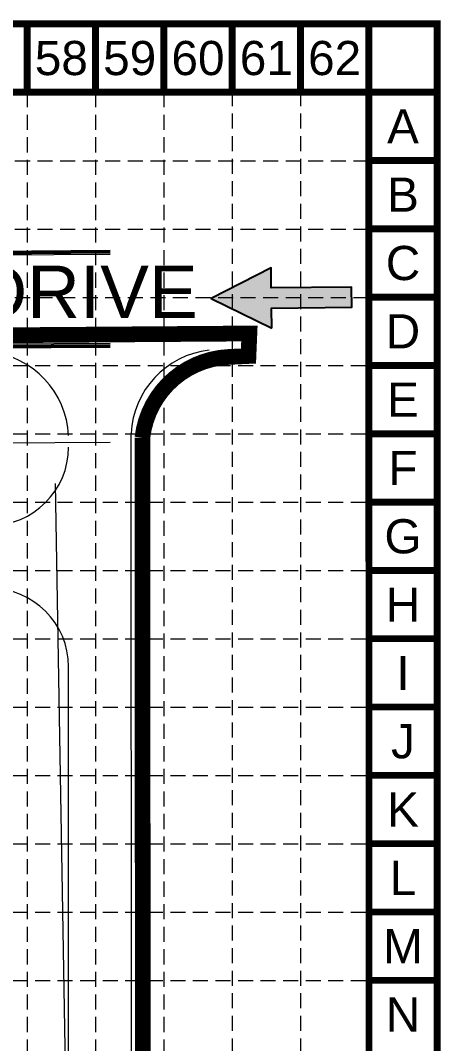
# Model space of a CAD drawing. Header units: feet. Extents: x 2483421 to 2485095, y 6854873 to 6855921.
# Drawn here: x 2484934.6 to 2485095.2, y 6855529.6 to 6855920.8 of the extents above; entities that cross this region are included whole.
import ezdxf
from ezdxf.enums import TextEntityAlignment as Align

# ---------------------------------------------------------------- set-up
doc = ezdxf.new("R2010")
doc.units = ezdxf.units.FT
doc.header["$MEASUREMENT"] = 0
doc.linetypes.add('DGN Style 3', pattern=[358.380981, 255.986415, -102.394566])
doc.linetypes.add('HIDDEN', pattern=[0.375, 0.25, -0.125])
for name, color, linetype in [('ARROWS', 252, 'Continuous'), ('BASE', 7, 'Continuous'), ('GRID', 254, 'HIDDEN'), ('LIMITS OF DISTURBANCE', 1, 'HIDDEN')]:
    doc.layers.add(name, color=color, linetype=linetype)
for name, color, linetype, lineweight in [('CURB', 7, 'Continuous', 0), ('Future', 30, 'Continuous', 0), ('Level 31', 7, 'Continuous', 0), ('Level 47', 7, 'Continuous', 0)]:
    doc.layers.add(name, color=color, linetype=linetype, lineweight=lineweight)
doc.styles.get("Standard").update_dxf_attribs({"font": 'ARIAL.TTF'})

# ---------------------------------------------------------------- blocks, each defined once
blk = doc.blocks.new('ARROW')
blk.add_lwpolyline([(-67.01, -25.36), (-59.33, -25.42), (-59.57, -56.14), (-51.89, -56.2), (-51.65, -25.48), (-43.97, -25.54), (-55.3, -2.41), (-67.01, -25.36)], close=True)
at = {"color": 254}
for points in [[(-43.97, -25.54), (-67.01, -25.36), (-55.3, -2.41), (-67.01, -25.36)], [(-59.57, -56.14), (-51.89, -56.2), (-59.33, -25.42), (-51.65, -25.48)]]:
    blk.add_solid(points, dxfattribs=at)

msp = doc.modelspace()

# ---------------------------------------------------------------- linework, layer by layer
at = {"layer": 'BASE', "color": 9}
msp.add_line((2485067.81, 6855893.42), (2485067.81, 6854900.67), dxfattribs=at)
at = {"layer": 'BASE', "const_width": 2.61}
for points in [[(2483421.94, 6854874.54), (2485093.94, 6854874.54), (2485093.94, 6855919.54), (2483421.94, 6855919.54)], [(2483448.01, 6854900.66), (2485067.89, 6854900.61), (2485067.85, 6855893.43), (2483448.34, 6855893.46)]]:
    msp.add_lwpolyline(points, close=True, dxfattribs=at)
for points in [[(2484937.19, 6855893.42), (2484937.19, 6855919.54)], [(2484963.31, 6855893.42), (2484963.31, 6855919.54)], [(2484989.44, 6855893.42), (2484989.44, 6855919.54)], [(2485015.56, 6855893.42), (2485015.56, 6855919.54)], [(2485041.69, 6855893.42), (2485041.69, 6855919.54)], [(2485067.81, 6855893.42), (2485067.81, 6855919.54)], [(2485093.94, 6855893.42), (2485093.94, 6855919.54)], [(2485093.94, 6855893.42), (2485067.81, 6855893.42)], [(2485093.94, 6855867.29), (2485067.81, 6855867.29)], [(2485093.94, 6855841.17), (2485067.81, 6855841.17)], [(2485093.94, 6855815.04), (2485067.81, 6855815.04)], [(2485093.94, 6855788.92), (2485067.81, 6855788.92)], [(2485093.94, 6855762.79), (2485067.81, 6855762.79)], [(2485093.94, 6855736.67), (2485067.81, 6855736.67)], [(2485093.94, 6855710.54), (2485067.81, 6855710.54)], [(2485093.94, 6855684.42), (2485067.81, 6855684.42)], [(2485093.94, 6855658.29), (2485067.81, 6855658.29)], [(2485093.94, 6855632.17), (2485067.81, 6855632.17)], [(2485093.94, 6855606.04), (2485067.81, 6855606.04)], [(2485093.94, 6855579.92), (2485067.81, 6855579.92)], [(2485093.94, 6855553.79), (2485067.81, 6855553.79)]]:
    msp.add_lwpolyline(points, dxfattribs=at)
at = {"layer": 'CURB', "color": 7, "linetype": 'Continuous', "lineweight": 53}
for p, q in [((2483672.51, 6855822.71), (2484968.98, 6855832.49)), ((2484424.28, 6855792.38), (2484968.98, 6855796.49))]:
    msp.add_line(p, q, dxfattribs=at)
at = {"layer": 'CURB', "color": 7, "linetype": 'Continuous', "lineweight": 13}
for p, q in [((2483672.52, 6855821.71), (2484968.98, 6855831.49)), ((2483836.58, 6855788.94), (2484968.98, 6855797.49))]:
    msp.add_line(p, q, dxfattribs=at)
at = {"layer": 'Future', "color": 7, "lineweight": 0, "ltscale": 0.328084}
for p, q in [((2484977.29, 6855171.38), (2484976.97, 6855762.85)), ((2484953, 6855517.72), (2484953, 6855673.72))]:
    msp.add_line(p, q, dxfattribs=at)
for centre, radius, start, end in [((2484919.29, 6855760.56), 33.75, 2.6084, 84.0951), ((2485010.51, 6855761.4), 33.58, 96.4768, 177.523), ((2484923, 6855757.72), 30, 270, 0), ((2484923, 6855673.72), 30, 0, 90)]:
    msp.add_arc(centre, radius, start, end, dxfattribs=at)
at = {"layer": 'GRID', "color": 252, "linetype": 'HIDDEN', "lineweight": 0, "ltscale": 23}
for p, q in [((2485015.52, 6855893.85), (2485015.52, 6854978.93)), ((2485041.64, 6855893.85), (2485041.64, 6854978.93)), ((2484937.19, 6855893.42), (2484937.19, 6854978.93)), ((2484963.31, 6855893.42), (2484963.31, 6854978.93)), ((2484989.44, 6855893.42), (2484989.44, 6854978.93)), ((2483449.03, 6855867.21), (2485068.78, 6855867.21)), ((2483449.03, 6855841.08), (2485068.78, 6855841.08)), ((2483449.03, 6855814.96), (2485068.78, 6855814.96)), ((2483448.06, 6855788.92), (2485067.81, 6855788.92)), ((2483448.06, 6855762.79), (2485067.81, 6855762.79)), ((2483448.06, 6855736.67), (2485067.81, 6855736.67)), ((2483448.06, 6855710.54), (2485067.81, 6855710.54)), ((2483448.06, 6855684.42), (2485067.81, 6855684.42)), ((2483448.06, 6855658.29), (2485067.81, 6855658.29)), ((2483448.06, 6855632.17), (2485067.81, 6855632.17)), ((2483448.06, 6855606.04), (2485067.81, 6855606.04)), ((2483448.06, 6855579.92), (2485067.81, 6855579.92)), ((2483448.06, 6855553.79), (2485067.81, 6855553.79))]:
    msp.add_line(p, q, dxfattribs=at)
at = {"layer": 'Level 31', "color": 7, "linetype": 'DGN Style 3', "lineweight": 0}
for p, q in [((2484947.81, 6855759.33), (2483673.06, 6855749.71)), ((2484968.98, 6855759.49), (2484947.81, 6855759.33)), ((2484958.39, 6855129.46), (2484947.81, 6855759.33))]:
    msp.add_line(p, q, dxfattribs=at)
at = {"layer": 'LIMITS OF DISTURBANCE', "linetype": 'HIDDEN', "lineweight": 30, "ltscale": 100, "const_width": 6}
msp.add_lwpolyline([(2483553.88, 6855775.4), (2483582.72, 6855781.62), (2483622.36, 6855787.95), (2483674.73, 6855791.33), (2485022.16, 6855801.15), (2485021.8, 6855792.54), (2485014.26, 6855792.18, 0.367276), (2484981.25, 6855761.33), (2484981.64, 6855135.45), (2484941.69, 6855105.14), (2484400.49, 6855105.56), (2484402.75, 6855034.59), (2484369.16, 6855034.35), (2484323.13, 6855106.73), (2484136.59, 6855104.23), (2484070.04, 6855130.64), (2483603.14, 6855126.82), (2483582.42, 6855255.3), (2483563.42, 6855733.98), (2483555.35, 6855765.7)], format="xyb", close=True, dxfattribs=at)

# ---------------------------------------------------------------- block references
at = {"layer": 'ARROWS', "linetype": 'Continuous', "lineweight": 30, "ltscale": 0.25, "rotation": 90.99026707452511}
msp.add_blockref('ARROW', (2485004.17, 6855869.75), dxfattribs=at)

# ---------------------------------------------------------------- texts
at = {"layer": 'BASE'}
for s, height, p in [('58', 13.062, (2484950.25, 6855906.48)), ('59', 13.062, (2484976.38, 6855906.48)), ('60', 13.062, (2485002.5, 6855906.48)), ('61', 13.062, (2485028.63, 6855906.48)), ('62', 13.062, (2485054.75, 6855906.48)), ('A', 13.06, (2485080.88, 6855880.35)), ('B', 13.06, (2485080.88, 6855854.23)), ('C', 13.06, (2485080.88, 6855828.1)), ('D', 13.06, (2485080.88, 6855801.98)), ('E', 13.06, (2485080.88, 6855775.85)), ('F', 13.06, (2485080.88, 6855749.73)), ('G', 13.06, (2485080.88, 6855723.6)), ('H', 13.06, (2485080.88, 6855697.48)), ('I', 13.06, (2485080.88, 6855671.35)), ('J', 13.06, (2485080.88, 6855645.23)), ('K', 13.06, (2485080.88, 6855619.1)), ('L', 13.06, (2485080.88, 6855592.98)), ('M', 13.06, (2485080.88, 6855566.85)), ('N', 13.06, (2485080.88, 6855540.73))]:
    msp.add_text(s, height=height, dxfattribs=at).set_placement(p, align=Align.MIDDLE_CENTER)
at = {"layer": 'Level 47', "color": 7, "linetype": 'Continuous', "lineweight": 0}
msp.add_text('ALTON ADAMS DRIVE', height=20, dxfattribs=at).set_placement((2484708.99, 6855827.09), align=Align.TOP_LEFT)

doc.saveas('drawing.dxf')
